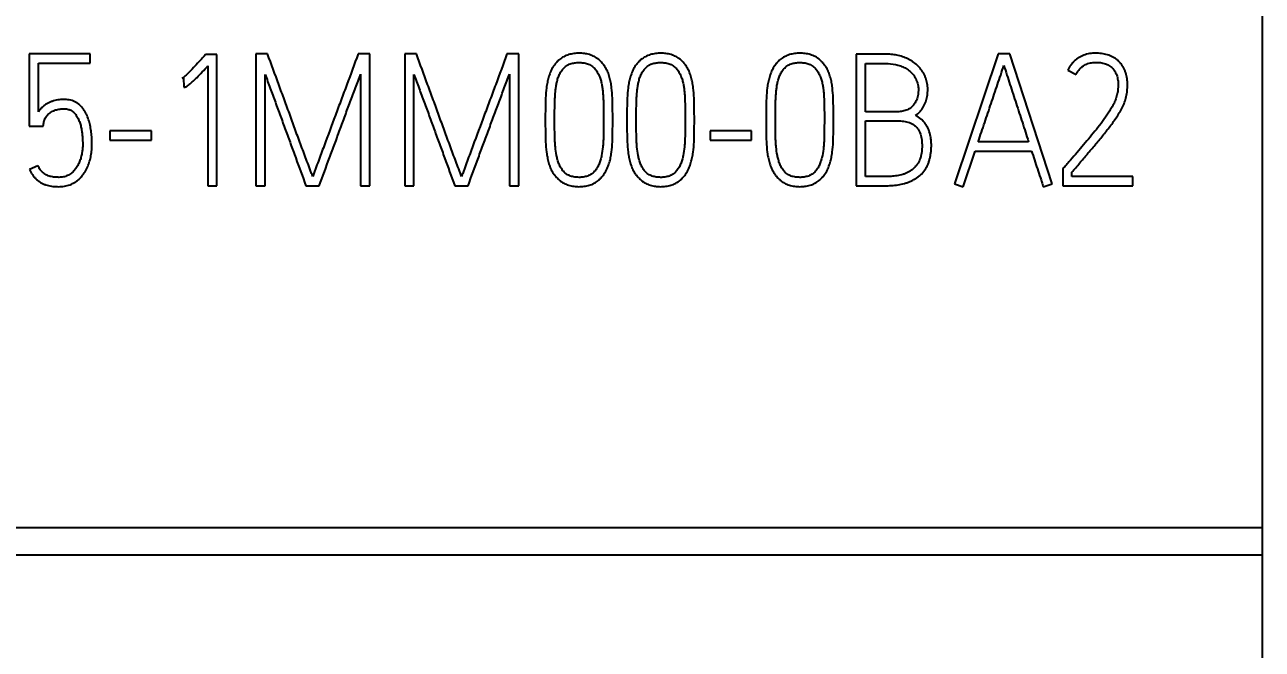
# Model space of a CAD drawing. Extents: x 0 to 420, y 0 to 297.
# Drawn here: x 131.27 to 146.31, y 167.11 to 174.69 of the extents above; entities that cross this region are included whole.
import ezdxf

# ---------------------------------------------------------------- set-up
doc = ezdxf.new("R2010")
doc.units = 0
doc.header["$LTSCALE"] = 23.1
for name, color, linetype in [('10000_FRONT', 7, 'CONTINUOUS'), ('10100_DIM_FRONT', 7, 'CONTINUOUS'), ('10500_FRONT_LABELING', 7, 'CONTINUOUS')]:
    doc.layers.add(name, color=color, linetype=linetype)
doc.styles.get("Standard").update_dxf_attribs({"font": 'txt', "width": 0.8})
doc.dimstyles.new('DIMSTYLE_1', dxfattribs={"dimtxt": 3.5, "dimasz": 3.5, "dimexe": 0.18, "dimexo": 0.0625, "dimgap": 0.09, "dimtad": 1, "dimtxsty": 'STANDARD', "dimcen": 0.09, "dimazin": 3, "dimtp": 0.05, "dimtm": 0.05, "dimtfac": 1, "dimtofl": 0, "dimtmove": 0, "dimatfit": 3, "dimtolj": 1})

# ---------------------------------------------------------------- blocks, each defined once
blk = doc.blocks.new('*D1')
at = {"layer": '10100_DIM_FRONT', "linetype": 'CONTINUOUS'}
for p, q in [((110.808052, 190.739389), (110.808052, 134.086548)), ((146.308052, 190.739389), (146.308052, 134.086548)), ((110.808052, 136.086548), (128.558052, 136.086548)), ((146.308052, 136.086548), (128.558052, 136.086548))]:
    blk.add_line(p, q, dxfattribs=at)
for points in [[(114.308052, 136.586548), (110.808052, 136.086548), (114.308052, 135.586548)], [(142.808052, 135.586548), (146.308052, 136.086548), (142.808052, 136.586548)]]:
    blk.add_solid(points, dxfattribs=at)
at = {"layer": '10100_DIM_FRONT', "linetype": 'CONTINUOUS', "width": 0.678571}
blk.add_text('35,5', height=3.5, dxfattribs=at).set_placement((124.727394, 136.961548))

msp = doc.modelspace()

# ---------------------------------------------------------------- linework, layer by layer
at = {"layer": '10000_FRONT', "color": 7, "linetype": 'CONTINUOUS'}
for p, q in [((146.308, 235.74), (146.308, 145.74)), ((110.808, 168.593), (146.308, 168.593)), ((110.808, 168.26), (146.308, 168.26))]:
    msp.add_line(p, q, dxfattribs=at)
at = {"layer": '10500_FRONT_LABELING', "color": 7, "linetype": 'CONTINUOUS'}
for p, q in [((131.325, 174.34), (131.325, 173.462)), ((132.064, 174.34), (131.325, 174.34)), ((132.064, 174.229), (132.064, 174.34)), ((133.466, 174.332), (133.451, 174.314)), ((133.606, 174.332), (133.466, 174.332)), ((133.606, 172.738), (133.606, 174.332)), ((134.079, 174.34), (134.079, 172.74)), ((134.221, 174.34), (134.079, 174.34)), ((135.465, 174.34), (135.321, 174.34)), ((135.465, 172.74), (135.465, 174.34)), ((135.887, 174.34), (135.887, 172.74)), ((136.029, 174.34), (135.887, 174.34)), ((137.274, 174.34), (137.13, 174.34)), ((137.274, 172.74), (137.274, 174.34)), ((141.375, 174.338), (141.375, 172.74)), ((141.73, 174.338), (141.375, 174.338)), ((143.097, 174.343), (142.567, 172.765)), ((143.239, 174.343), (143.097, 174.343)), ((143.756, 172.765), (143.239, 174.343)), ((131.436, 173.639), (131.436, 174.229)), ((131.436, 174.229), (132.064, 174.229)), ((133.495, 174.194), (133.495, 172.738)), ((141.488, 173.639), (141.488, 174.225)), ((141.488, 174.225), (141.73, 174.225)), ((143.945, 174.143), (144.045, 174.092)), ((133.184, 174.045), (133.198, 174.05)), ((133.198, 174.05), (133.204, 173.937)), ((134.192, 172.74), (134.192, 174.092)), ((135.352, 174.096), (135.352, 172.74)), ((136, 172.74), (136, 174.092)), ((137.161, 174.096), (137.161, 172.74)), ((137.596, 173.55), (137.596, 173.526)), ((137.709, 173.526), (137.709, 173.55)), ((138.304, 173.55), (138.304, 173.526)), ((138.415, 173.526), (138.415, 173.55)), ((138.588, 173.55), (138.588, 173.526)), ((138.701, 173.526), (138.701, 173.55)), ((139.296, 173.55), (139.296, 173.526)), ((139.407, 173.526), (139.407, 173.55)), ((140.279, 173.55), (140.279, 173.526)), ((140.392, 173.526), (140.392, 173.55)), ((140.987, 173.55), (140.987, 173.526)), ((141.098, 173.526), (141.098, 173.55)), ((141.877, 173.639), (141.488, 173.639)), ((131.325, 173.462), (131.493, 173.462)), ((131.493, 173.462), (131.502, 173.51)), ((132.305, 173.408), (132.305, 173.295)), ((132.811, 173.408), (132.305, 173.408)), ((132.811, 173.295), (132.811, 173.408)), ((139.598, 173.408), (139.598, 173.295)), ((140.103, 173.408), (139.598, 173.408)), ((140.103, 173.295), (140.103, 173.408)), ((141.488, 172.851), (141.488, 173.528)), ((141.488, 173.528), (141.877, 173.528)), ((132.305, 173.295), (132.811, 173.295)), ((139.598, 173.295), (140.103, 173.295)), ((143.468, 173.275), (142.857, 173.275)), ((142.673, 172.729), (142.82, 173.162)), ((142.82, 173.162), (143.505, 173.162)), ((131.431, 172.982), (131.329, 172.936)), ((143.898, 172.96), (143.885, 172.945)), ((143.885, 172.945), (143.885, 172.74)), ((141.723, 172.851), (141.488, 172.851)), ((143.996, 172.851), (143.996, 172.905)), ((144.737, 172.851), (143.996, 172.851)), ((144.737, 172.74), (144.737, 172.851)), ((133.495, 172.738), (133.606, 172.738)), ((134.079, 172.74), (134.192, 172.74)), ((134.687, 172.74), (134.849, 172.74)), ((135.352, 172.74), (135.465, 172.74)), ((135.887, 172.74), (136, 172.74)), ((136.495, 172.74), (136.657, 172.74)), ((137.161, 172.74), (137.274, 172.74)), ((141.375, 172.74), (141.723, 172.74)), ((142.567, 172.765), (142.673, 172.729)), ((143.647, 172.729), (143.756, 172.765)), ((143.885, 172.74), (144.737, 172.74))]:
    msp.add_line(p, q, dxfattribs=at)
for points, knots in [([(133.451, 174.314), (133.44, 174.302), (133.429, 174.29), (133.408, 174.267), (133.397, 174.255), (133.365, 174.221), (133.344, 174.197), (133.3, 174.152), (133.279, 174.129), (133.245, 174.096), (133.233, 174.085), (133.215, 174.07), (133.209, 174.065), (133.197, 174.054), (133.191, 174.05), (133.184, 174.045)], [0, 0, 0, 0, 0.125, 0.125, 0.25, 0.25, 0.5, 0.5, 0.75, 0.75, 0.875, 0.875, 0.9375, 0.9375, 1, 1, 1, 1]), ([(134.771, 172.854), (134.764, 172.869), (134.758, 172.884), (134.746, 172.915), (134.74, 172.93), (134.723, 172.977), (134.711, 173.008), (134.677, 173.1), (134.653, 173.162), (134.607, 173.286), (134.584, 173.348), (134.55, 173.441), (134.539, 173.472), (134.517, 173.534), (134.505, 173.565), (134.483, 173.628), (134.472, 173.659), (134.449, 173.721), (134.438, 173.752), (134.403, 173.844), (134.38, 173.906), (134.312, 174.092), (134.266, 174.216), (134.221, 174.34)], [0, 0, 0, 0, 0.03125, 0.03125, 0.0625, 0.0625, 0.125, 0.125, 0.25, 0.25, 0.375, 0.375, 0.4375, 0.4375, 0.5, 0.5, 0.5625, 0.5625, 0.625, 0.625, 0.75, 0.75, 1, 1, 1, 1]), ([(135.321, 174.34), (135.276, 174.216), (135.23, 174.092), (135.161, 173.907), (135.138, 173.845), (135.091, 173.721), (135.068, 173.659), (134.999, 173.473), (134.954, 173.349), (134.884, 173.164), (134.861, 173.102), (134.827, 173.009), (134.815, 172.978), (134.798, 172.931), (134.793, 172.916), (134.782, 172.885), (134.776, 172.869), (134.771, 172.854)], [0, 0, 0, 0, 0.25, 0.25, 0.375, 0.375, 0.5, 0.5, 0.75, 0.75, 0.875, 0.875, 0.9375, 0.9375, 0.96875, 0.96875, 1, 1, 1, 1]), ([(136.579, 172.854), (136.573, 172.869), (136.567, 172.884), (136.555, 172.915), (136.549, 172.93), (136.532, 172.977), (136.52, 173.008), (136.485, 173.1), (136.462, 173.162), (136.416, 173.286), (136.393, 173.348), (136.359, 173.441), (136.348, 173.472), (136.325, 173.534), (136.314, 173.565), (136.292, 173.628), (136.281, 173.659), (136.258, 173.721), (136.246, 173.752), (136.212, 173.844), (136.189, 173.906), (136.12, 174.092), (136.075, 174.216), (136.029, 174.34)], [0, 0, 0, 0, 0.03125, 0.03125, 0.0625, 0.0625, 0.125, 0.125, 0.25, 0.25, 0.375, 0.375, 0.4375, 0.4375, 0.5, 0.5, 0.5625, 0.5625, 0.625, 0.625, 0.75, 0.75, 1, 1, 1, 1]), ([(137.13, 174.34), (137.084, 174.216), (137.039, 174.092), (136.97, 173.907), (136.947, 173.845), (136.9, 173.721), (136.877, 173.659), (136.808, 173.473), (136.762, 173.349), (136.693, 173.164), (136.67, 173.102), (136.635, 173.009), (136.624, 172.978), (136.607, 172.931), (136.602, 172.916), (136.59, 172.885), (136.585, 172.869), (136.579, 172.854)], [0, 0, 0, 0, 0.25, 0.25, 0.375, 0.375, 0.5, 0.5, 0.75, 0.75, 0.875, 0.875, 0.9375, 0.9375, 0.96875, 0.96875, 1, 1, 1, 1]), ([(138.415, 173.55), (138.415, 173.593), (138.414, 173.635), (138.414, 173.719), (138.413, 173.762), (138.41, 173.846), (138.406, 173.888), (138.399, 173.951), (138.395, 173.972), (138.388, 174.014), (138.383, 174.034), (138.371, 174.076), (138.364, 174.096), (138.349, 174.136), (138.339, 174.155), (138.323, 174.183), (138.317, 174.192), (138.305, 174.21), (138.298, 174.218), (138.278, 174.243), (138.263, 174.258), (138.238, 174.279), (138.229, 174.285), (138.211, 174.297), (138.202, 174.303), (138.174, 174.318), (138.154, 174.326), (138.123, 174.335), (138.112, 174.338), (138.091, 174.342), (138.081, 174.344), (138.049, 174.348), (138.028, 174.349), (137.985, 174.349), (137.963, 174.348), (137.921, 174.342), (137.9, 174.338), (137.869, 174.329), (137.859, 174.325), (137.839, 174.317), (137.81, 174.303), (137.783, 174.285), (137.758, 174.265), (137.75, 174.257), (137.735, 174.242), (137.728, 174.234), (137.714, 174.218), (137.708, 174.209), (137.695, 174.192), (137.689, 174.183), (137.673, 174.155), (137.664, 174.135), (137.648, 174.096), (137.642, 174.076), (137.633, 174.045), (137.63, 174.034), (137.625, 174.014), (137.623, 174.003), (137.616, 173.972), (137.613, 173.951), (137.604, 173.888), (137.601, 173.846), (137.597, 173.762), (137.597, 173.719), (137.596, 173.635), (137.596, 173.593), (137.596, 173.55)], [0, 0, 0, 0, 0.0625, 0.0625, 0.125, 0.125, 0.1875, 0.1875, 0.21875, 0.21875, 0.25, 0.25, 0.28125, 0.28125, 0.3125, 0.3125, 0.328125, 0.328125, 0.34375, 0.34375, 0.375, 0.375, 0.390625, 0.390625, 0.40625, 0.40625, 0.4375, 0.4375, 0.453125, 0.453125, 0.46875, 0.46875, 0.5, 0.5, 0.53125, 0.53125, 0.5625, 0.5625, 0.578125, 0.578125, 0.59375, 0.625, 0.625, 0.640625, 0.640625, 0.65625, 0.65625, 0.671875, 0.671875, 0.6875, 0.6875, 0.71875, 0.71875, 0.75, 0.75, 0.765625, 0.765625, 0.78125, 0.78125, 0.8125, 0.8125, 0.875, 0.875, 0.9375, 0.9375, 1, 1, 1, 1]), ([(139.407, 173.55), (139.407, 173.593), (139.406, 173.635), (139.405, 173.719), (139.405, 173.762), (139.402, 173.846), (139.398, 173.888), (139.391, 173.951), (139.387, 173.972), (139.38, 174.014), (139.375, 174.034), (139.363, 174.076), (139.356, 174.096), (139.341, 174.136), (139.331, 174.155), (139.315, 174.183), (139.309, 174.192), (139.297, 174.21), (139.29, 174.218), (139.27, 174.243), (139.255, 174.258), (139.23, 174.279), (139.221, 174.285), (139.203, 174.297), (139.194, 174.303), (139.166, 174.318), (139.146, 174.326), (139.115, 174.335), (139.104, 174.338), (139.083, 174.342), (139.073, 174.344), (139.041, 174.348), (139.02, 174.349), (138.977, 174.349), (138.955, 174.348), (138.913, 174.342), (138.892, 174.338), (138.861, 174.329), (138.851, 174.325), (138.831, 174.317), (138.802, 174.303), (138.775, 174.285), (138.75, 174.265), (138.742, 174.257), (138.727, 174.242), (138.72, 174.234), (138.706, 174.218), (138.7, 174.209), (138.687, 174.192), (138.681, 174.183), (138.665, 174.155), (138.656, 174.135), (138.64, 174.096), (138.634, 174.076), (138.625, 174.045), (138.622, 174.034), (138.617, 174.014), (138.615, 174.003), (138.608, 173.972), (138.605, 173.951), (138.596, 173.888), (138.593, 173.846), (138.589, 173.762), (138.589, 173.719), (138.588, 173.635), (138.588, 173.593), (138.588, 173.55)], [0, 0, 0, 0, 0.0625, 0.0625, 0.125, 0.125, 0.1875, 0.1875, 0.21875, 0.21875, 0.25, 0.25, 0.28125, 0.28125, 0.3125, 0.3125, 0.328125, 0.328125, 0.34375, 0.34375, 0.375, 0.375, 0.390625, 0.390625, 0.40625, 0.40625, 0.4375, 0.4375, 0.453125, 0.453125, 0.46875, 0.46875, 0.5, 0.5, 0.53125, 0.53125, 0.5625, 0.5625, 0.578125, 0.578125, 0.59375, 0.625, 0.625, 0.640625, 0.640625, 0.65625, 0.65625, 0.671875, 0.671875, 0.6875, 0.6875, 0.71875, 0.71875, 0.75, 0.75, 0.765625, 0.765625, 0.78125, 0.78125, 0.8125, 0.8125, 0.875, 0.875, 0.9375, 0.9375, 1, 1, 1, 1]), ([(141.098, 173.55), (141.098, 173.593), (141.097, 173.635), (141.096, 173.719), (141.096, 173.762), (141.093, 173.846), (141.089, 173.888), (141.082, 173.951), (141.078, 173.972), (141.071, 174.014), (141.066, 174.034), (141.054, 174.076), (141.047, 174.096), (141.031, 174.136), (141.022, 174.155), (141.006, 174.183), (141, 174.192), (140.988, 174.21), (140.981, 174.218), (140.961, 174.243), (140.946, 174.258), (140.921, 174.279), (140.912, 174.285), (140.894, 174.297), (140.885, 174.303), (140.857, 174.318), (140.837, 174.326), (140.806, 174.335), (140.795, 174.338), (140.774, 174.342), (140.764, 174.344), (140.732, 174.348), (140.711, 174.349), (140.668, 174.349), (140.646, 174.348), (140.604, 174.342), (140.583, 174.338), (140.552, 174.329), (140.542, 174.325), (140.522, 174.317), (140.493, 174.303), (140.466, 174.285), (140.441, 174.265), (140.433, 174.257), (140.418, 174.242), (140.411, 174.234), (140.397, 174.218), (140.391, 174.209), (140.378, 174.192), (140.372, 174.183), (140.356, 174.155), (140.347, 174.135), (140.331, 174.096), (140.325, 174.076), (140.316, 174.045), (140.313, 174.034), (140.308, 174.014), (140.306, 174.003), (140.299, 173.972), (140.296, 173.951), (140.287, 173.888), (140.284, 173.846), (140.28, 173.762), (140.28, 173.719), (140.279, 173.635), (140.279, 173.593), (140.279, 173.55)], [0, 0, 0, 0, 0.0625, 0.0625, 0.125, 0.125, 0.1875, 0.1875, 0.21875, 0.21875, 0.25, 0.25, 0.28125, 0.28125, 0.3125, 0.3125, 0.328125, 0.328125, 0.34375, 0.34375, 0.375, 0.375, 0.390625, 0.390625, 0.40625, 0.40625, 0.4375, 0.4375, 0.453125, 0.453125, 0.46875, 0.46875, 0.5, 0.5, 0.53125, 0.53125, 0.5625, 0.5625, 0.578125, 0.578125, 0.59375, 0.625, 0.625, 0.640625, 0.640625, 0.65625, 0.65625, 0.671875, 0.671875, 0.6875, 0.6875, 0.71875, 0.71875, 0.75, 0.75, 0.765625, 0.765625, 0.78125, 0.78125, 0.8125, 0.8125, 0.875, 0.875, 0.9375, 0.9375, 1, 1, 1, 1]), ([(142.096, 173.593), (142.115, 173.606), (142.132, 173.622), (142.155, 173.648), (142.163, 173.657), (142.177, 173.675), (142.183, 173.685), (142.201, 173.715), (142.211, 173.736), (142.223, 173.768), (142.226, 173.779), (142.232, 173.802), (142.234, 173.813), (142.24, 173.848), (142.242, 173.87), (142.243, 173.905), (142.243, 173.917), (142.242, 173.94), (142.241, 173.951), (142.236, 173.986), (142.231, 174.008), (142.221, 174.041), (142.217, 174.052), (142.209, 174.073), (142.204, 174.084), (142.188, 174.115), (142.175, 174.134), (142.154, 174.162), (142.147, 174.171), (142.132, 174.188), (142.123, 174.196), (142.098, 174.22), (142.079, 174.234), (142.05, 174.253), (142.041, 174.259), (142.02, 174.271), (142.01, 174.276), (141.979, 174.291), (141.957, 174.299), (141.914, 174.314), (141.891, 174.32), (141.846, 174.329), (141.823, 174.333), (141.777, 174.337), (141.753, 174.338), (141.73, 174.338)], [0, 0, 0, 0, 0.0625, 0.0625, 0.09375, 0.09375, 0.125, 0.125, 0.1875, 0.1875, 0.21875, 0.21875, 0.25, 0.25, 0.3125, 0.3125, 0.34375, 0.34375, 0.375, 0.375, 0.4375, 0.4375, 0.46875, 0.46875, 0.5, 0.5, 0.5625, 0.5625, 0.59375, 0.59375, 0.625, 0.625, 0.6875, 0.6875, 0.71875, 0.71875, 0.75, 0.75, 0.8125, 0.8125, 0.875, 0.875, 0.9375, 0.9375, 1, 1, 1, 1]), ([(143.996, 172.905), (144.027, 172.941), (144.058, 172.978), (144.12, 173.052), (144.152, 173.088), (144.214, 173.162), (144.245, 173.198), (144.307, 173.272), (144.338, 173.309), (144.399, 173.384), (144.429, 173.422), (144.472, 173.479), (144.487, 173.499), (144.515, 173.538), (144.528, 173.558), (144.555, 173.598), (144.568, 173.618), (144.593, 173.66), (144.604, 173.681), (144.624, 173.725), (144.633, 173.747), (144.648, 173.793), (144.654, 173.817), (144.663, 173.864), (144.667, 173.888), (144.67, 173.936), (144.671, 173.96), (144.67, 173.996), (144.669, 174.009), (144.666, 174.033), (144.664, 174.045), (144.658, 174.081), (144.652, 174.104), (144.64, 174.139), (144.635, 174.15), (144.624, 174.172), (144.618, 174.182), (144.605, 174.203), (144.598, 174.212), (144.583, 174.231), (144.575, 174.24), (144.557, 174.257), (144.548, 174.266), (144.529, 174.281), (144.519, 174.287), (144.499, 174.299), (144.488, 174.305), (144.466, 174.315), (144.454, 174.32), (144.42, 174.332), (144.397, 174.338), (144.361, 174.344), (144.349, 174.346), (144.325, 174.348), (144.313, 174.349), (144.276, 174.35), (144.252, 174.349), (144.216, 174.345), (144.204, 174.343), (144.18, 174.338), (144.168, 174.335), (144.133, 174.324), (144.111, 174.314), (144.08, 174.296), (144.069, 174.289), (144.05, 174.275), (144.031, 174.26), (144.013, 174.243), (143.997, 174.225), (143.989, 174.216), (143.967, 174.186), (143.955, 174.165), (143.945, 174.143)], [0, 0, 0, 0, 0.0625, 0.0625, 0.125, 0.125, 0.1875, 0.1875, 0.25, 0.25, 0.3125, 0.3125, 0.34375, 0.34375, 0.375, 0.375, 0.40625, 0.40625, 0.4375, 0.4375, 0.46875, 0.46875, 0.5, 0.5, 0.53125, 0.53125, 0.5625, 0.5625, 0.578125, 0.578125, 0.59375, 0.59375, 0.625, 0.625, 0.640625, 0.640625, 0.65625, 0.65625, 0.671875, 0.671875, 0.6875, 0.6875, 0.703125, 0.703125, 0.71875, 0.71875, 0.734375, 0.734375, 0.75, 0.75, 0.78125, 0.78125, 0.796875, 0.796875, 0.8125, 0.8125, 0.84375, 0.84375, 0.859375, 0.859375, 0.875, 0.875, 0.90625, 0.90625, 0.921875, 0.921875, 0.9375, 0.953125, 0.953125, 0.96875, 0.96875, 1, 1, 1, 1]), ([(133.204, 173.937), (133.208, 173.937), (133.212, 173.937), (133.22, 173.939), (133.224, 173.94), (133.232, 173.943), (133.236, 173.945), (133.243, 173.949), (133.246, 173.951), (133.257, 173.958), (133.263, 173.963), (133.276, 173.973), (133.282, 173.979), (133.301, 173.995), (133.312, 174.006), (133.336, 174.029), (133.348, 174.04), (133.382, 174.075), (133.405, 174.099), (133.45, 174.146), (133.473, 174.17), (133.495, 174.194)], [0, 0, 0, 0, 0.03125, 0.03125, 0.0625, 0.0625, 0.09375, 0.09375, 0.125, 0.125, 0.1875, 0.1875, 0.25, 0.25, 0.375, 0.375, 0.5, 0.5, 0.75, 0.75, 1, 1, 1, 1]), ([(137.709, 173.55), (137.709, 173.585), (137.709, 173.62), (137.71, 173.69), (137.71, 173.725), (137.712, 173.778), (137.713, 173.795), (137.715, 173.83), (137.716, 173.848), (137.719, 173.883), (137.721, 173.9), (137.725, 173.935), (137.727, 173.952), (137.734, 173.987), (137.738, 174.003), (137.747, 174.037), (137.752, 174.054), (137.762, 174.078), (137.765, 174.086), (137.773, 174.102), (137.777, 174.11), (137.791, 174.132), (137.801, 174.147), (137.819, 174.166), (137.825, 174.173), (137.838, 174.185), (137.845, 174.19), (137.86, 174.2), (137.867, 174.205), (137.883, 174.213), (137.891, 174.217), (137.916, 174.226), (137.933, 174.23), (137.968, 174.235), (137.986, 174.236), (138.022, 174.236), (138.039, 174.235), (138.065, 174.232), (138.074, 174.23), (138.091, 174.226), (138.1, 174.224), (138.125, 174.215), (138.141, 174.207), (138.164, 174.193), (138.171, 174.187), (138.184, 174.176), (138.191, 174.17), (138.202, 174.156), (138.208, 174.149), (138.218, 174.135), (138.223, 174.127), (138.237, 174.105), (138.245, 174.089), (138.255, 174.065), (138.258, 174.056), (138.264, 174.039), (138.267, 174.031), (138.274, 174.005), (138.278, 173.988), (138.285, 173.954), (138.288, 173.936), (138.292, 173.902), (138.294, 173.884), (138.297, 173.849), (138.298, 173.832), (138.3, 173.797), (138.301, 173.779), (138.302, 173.726), (138.303, 173.691), (138.304, 173.621), (138.304, 173.586), (138.304, 173.55)], [0, 0, 0, 0, 0.0625, 0.0625, 0.125, 0.125, 0.15625, 0.15625, 0.1875, 0.1875, 0.21875, 0.21875, 0.25, 0.25, 0.28125, 0.28125, 0.3125, 0.3125, 0.328125, 0.328125, 0.34375, 0.34375, 0.375, 0.375, 0.390625, 0.390625, 0.40625, 0.40625, 0.421875, 0.421875, 0.4375, 0.4375, 0.46875, 0.46875, 0.5, 0.5, 0.53125, 0.53125, 0.546875, 0.546875, 0.5625, 0.5625, 0.59375, 0.59375, 0.609375, 0.609375, 0.625, 0.625, 0.640625, 0.640625, 0.65625, 0.65625, 0.6875, 0.6875, 0.703125, 0.703125, 0.71875, 0.71875, 0.75, 0.75, 0.78125, 0.78125, 0.8125, 0.8125, 0.84375, 0.84375, 0.875, 0.875, 0.9375, 0.9375, 1, 1, 1, 1]), ([(138.701, 173.55), (138.701, 173.585), (138.701, 173.62), (138.702, 173.69), (138.702, 173.725), (138.704, 173.778), (138.705, 173.795), (138.707, 173.83), (138.708, 173.848), (138.711, 173.883), (138.713, 173.9), (138.717, 173.935), (138.719, 173.952), (138.726, 173.987), (138.73, 174.003), (138.739, 174.037), (138.744, 174.054), (138.754, 174.078), (138.757, 174.086), (138.765, 174.102), (138.769, 174.11), (138.783, 174.132), (138.793, 174.147), (138.811, 174.166), (138.817, 174.173), (138.83, 174.185), (138.837, 174.19), (138.852, 174.2), (138.859, 174.205), (138.875, 174.213), (138.883, 174.217), (138.908, 174.226), (138.925, 174.23), (138.96, 174.235), (138.978, 174.236), (139.014, 174.236), (139.031, 174.235), (139.057, 174.232), (139.066, 174.23), (139.083, 174.226), (139.092, 174.224), (139.117, 174.215), (139.133, 174.207), (139.156, 174.193), (139.163, 174.187), (139.176, 174.176), (139.183, 174.17), (139.194, 174.156), (139.2, 174.149), (139.21, 174.135), (139.215, 174.127), (139.229, 174.105), (139.237, 174.089), (139.247, 174.065), (139.25, 174.056), (139.256, 174.039), (139.259, 174.031), (139.266, 174.005), (139.27, 173.988), (139.277, 173.954), (139.28, 173.936), (139.284, 173.902), (139.286, 173.884), (139.289, 173.849), (139.29, 173.832), (139.292, 173.797), (139.293, 173.779), (139.294, 173.726), (139.295, 173.691), (139.296, 173.621), (139.296, 173.586), (139.296, 173.55)], [0, 0, 0, 0, 0.0625, 0.0625, 0.125, 0.125, 0.15625, 0.15625, 0.1875, 0.1875, 0.21875, 0.21875, 0.25, 0.25, 0.28125, 0.28125, 0.3125, 0.3125, 0.328125, 0.328125, 0.34375, 0.34375, 0.375, 0.375, 0.390625, 0.390625, 0.40625, 0.40625, 0.421875, 0.421875, 0.4375, 0.4375, 0.46875, 0.46875, 0.5, 0.5, 0.53125, 0.53125, 0.546875, 0.546875, 0.5625, 0.5625, 0.59375, 0.59375, 0.609375, 0.609375, 0.625, 0.625, 0.640625, 0.640625, 0.65625, 0.65625, 0.6875, 0.6875, 0.703125, 0.703125, 0.71875, 0.71875, 0.75, 0.75, 0.78125, 0.78125, 0.8125, 0.8125, 0.84375, 0.84375, 0.875, 0.875, 0.9375, 0.9375, 1, 1, 1, 1]), ([(140.392, 173.55), (140.392, 173.585), (140.392, 173.62), (140.393, 173.69), (140.393, 173.725), (140.395, 173.778), (140.396, 173.795), (140.398, 173.83), (140.399, 173.848), (140.402, 173.883), (140.404, 173.9), (140.408, 173.935), (140.41, 173.952), (140.417, 173.987), (140.421, 174.003), (140.43, 174.037), (140.435, 174.054), (140.445, 174.078), (140.448, 174.086), (140.456, 174.102), (140.46, 174.11), (140.474, 174.132), (140.484, 174.147), (140.502, 174.166), (140.508, 174.173), (140.521, 174.185), (140.528, 174.19), (140.543, 174.2), (140.55, 174.205), (140.566, 174.213), (140.574, 174.217), (140.599, 174.226), (140.616, 174.23), (140.651, 174.235), (140.669, 174.236), (140.705, 174.236), (140.722, 174.235), (140.748, 174.232), (140.757, 174.23), (140.774, 174.226), (140.783, 174.224), (140.808, 174.215), (140.824, 174.207), (140.847, 174.193), (140.854, 174.187), (140.867, 174.176), (140.874, 174.17), (140.885, 174.156), (140.891, 174.149), (140.901, 174.135), (140.906, 174.127), (140.92, 174.105), (140.928, 174.089), (140.938, 174.065), (140.941, 174.056), (140.947, 174.039), (140.95, 174.031), (140.957, 174.005), (140.961, 173.988), (140.968, 173.954), (140.971, 173.936), (140.975, 173.902), (140.977, 173.884), (140.98, 173.849), (140.981, 173.832), (140.983, 173.797), (140.984, 173.779), (140.985, 173.726), (140.986, 173.691), (140.987, 173.621), (140.987, 173.586), (140.987, 173.55)], [0, 0, 0, 0, 0.0625, 0.0625, 0.125, 0.125, 0.15625, 0.15625, 0.1875, 0.1875, 0.21875, 0.21875, 0.25, 0.25, 0.28125, 0.28125, 0.3125, 0.3125, 0.328125, 0.328125, 0.34375, 0.34375, 0.375, 0.375, 0.390625, 0.390625, 0.40625, 0.40625, 0.421875, 0.421875, 0.4375, 0.4375, 0.46875, 0.46875, 0.5, 0.5, 0.53125, 0.53125, 0.546875, 0.546875, 0.5625, 0.5625, 0.59375, 0.59375, 0.609375, 0.609375, 0.625, 0.625, 0.640625, 0.640625, 0.65625, 0.65625, 0.6875, 0.6875, 0.703125, 0.703125, 0.71875, 0.71875, 0.75, 0.75, 0.78125, 0.78125, 0.8125, 0.8125, 0.84375, 0.84375, 0.875, 0.875, 0.9375, 0.9375, 1, 1, 1, 1]), ([(141.73, 174.225), (141.771, 174.225), (141.812, 174.221), (141.872, 174.208), (141.891, 174.202), (141.921, 174.192), (141.93, 174.188), (141.949, 174.179), (141.958, 174.175), (141.985, 174.16), (142.003, 174.149), (142.027, 174.13), (142.035, 174.123), (142.05, 174.108), (142.057, 174.101), (142.07, 174.085), (142.076, 174.077), (142.087, 174.06), (142.093, 174.051), (142.107, 174.023), (142.114, 174.004), (142.122, 173.974), (142.124, 173.964), (142.128, 173.944), (142.129, 173.933), (142.13, 173.913), (142.13, 173.903), (142.129, 173.882), (142.128, 173.872), (142.126, 173.851), (142.125, 173.841), (142.12, 173.821), (142.115, 173.801), (142.108, 173.782), (142.099, 173.763), (142.094, 173.754), (142.083, 173.736), (142.077, 173.728), (142.064, 173.712), (142.057, 173.705), (142.034, 173.684), (142.016, 173.673), (141.988, 173.659), (141.978, 173.655), (141.959, 173.649), (141.949, 173.647), (141.928, 173.643), (141.918, 173.641), (141.897, 173.64), (141.887, 173.639), (141.877, 173.639)], [0, 0, 0, 0, 0.125, 0.125, 0.1875, 0.1875, 0.21875, 0.21875, 0.25, 0.25, 0.3125, 0.3125, 0.34375, 0.34375, 0.375, 0.375, 0.40625, 0.40625, 0.4375, 0.4375, 0.5, 0.5, 0.53125, 0.53125, 0.5625, 0.5625, 0.59375, 0.59375, 0.625, 0.625, 0.65625, 0.65625, 0.6875, 0.71875, 0.71875, 0.75, 0.75, 0.78125, 0.78125, 0.8125, 0.8125, 0.875, 0.875, 0.90625, 0.90625, 0.9375, 0.9375, 0.96875, 0.96875, 1, 1, 1, 1]), ([(142.857, 173.275), (142.883, 173.352), (142.909, 173.43), (142.961, 173.584), (142.987, 173.661), (143.039, 173.815), (143.065, 173.892), (143.104, 174.008), (143.117, 174.046), (143.143, 174.123), (143.155, 174.162), (143.168, 174.201)], [0, 0, 0, 0, 0.25, 0.25, 0.5, 0.5, 0.75, 0.75, 0.875, 0.875, 1, 1, 1, 1]), ([(143.168, 174.201), (143.181, 174.162), (143.193, 174.123), (143.218, 174.046), (143.23, 174.008), (143.267, 173.892), (143.292, 173.815), (143.343, 173.661), (143.368, 173.584), (143.418, 173.43), (143.443, 173.352), (143.468, 173.275)], [0, 0, 0, 0, 0.125, 0.125, 0.25, 0.25, 0.5, 0.5, 0.75, 0.75, 1, 1, 1, 1]), ([(144.045, 174.092), (144.053, 174.111), (144.064, 174.128), (144.084, 174.152), (144.091, 174.16), (144.106, 174.174), (144.121, 174.188), (144.138, 174.199), (144.156, 174.209), (144.165, 174.214), (144.194, 174.226), (144.214, 174.231), (144.244, 174.236), (144.255, 174.237), (144.275, 174.238), (144.285, 174.238), (144.316, 174.238), (144.336, 174.236), (144.367, 174.231), (144.377, 174.228), (144.397, 174.223), (144.407, 174.219), (144.426, 174.211), (144.435, 174.207), (144.453, 174.196), (144.461, 174.19), (144.477, 174.178), (144.485, 174.171), (144.495, 174.159), (144.499, 174.156), (144.505, 174.147), (144.508, 174.143), (144.517, 174.13), (144.522, 174.122), (144.531, 174.103), (144.536, 174.094), (144.546, 174.064), (144.55, 174.044), (144.555, 174.014), (144.556, 174.004), (144.557, 173.983), (144.557, 173.973), (144.557, 173.942), (144.556, 173.921), (144.551, 173.881), (144.547, 173.861), (144.54, 173.831), (144.537, 173.821), (144.532, 173.801), (144.528, 173.791), (144.518, 173.762), (144.509, 173.744), (144.491, 173.708), (144.481, 173.69), (144.459, 173.656), (144.448, 173.639), (144.415, 173.588), (144.391, 173.554), (144.343, 173.489), (144.318, 173.457), (144.267, 173.393), (144.241, 173.362), (144.189, 173.299), (144.163, 173.268), (144.111, 173.206), (144.084, 173.175), (144.031, 173.114), (144.005, 173.083), (143.965, 173.037), (143.951, 173.022), (143.925, 172.991), (143.911, 172.976), (143.898, 172.96)], [0, 0, 0, 0, 0.03125, 0.03125, 0.046875, 0.046875, 0.0625, 0.078125, 0.078125, 0.09375, 0.09375, 0.125, 0.125, 0.140625, 0.140625, 0.15625, 0.15625, 0.1875, 0.1875, 0.203125, 0.203125, 0.21875, 0.21875, 0.234375, 0.234375, 0.25, 0.25, 0.265625, 0.265625, 0.273438, 0.273438, 0.28125, 0.28125, 0.296875, 0.296875, 0.3125, 0.3125, 0.34375, 0.34375, 0.359375, 0.359375, 0.375, 0.375, 0.40625, 0.40625, 0.4375, 0.4375, 0.453125, 0.453125, 0.46875, 0.46875, 0.5, 0.5, 0.53125, 0.53125, 0.5625, 0.5625, 0.625, 0.625, 0.6875, 0.6875, 0.75, 0.75, 0.8125, 0.8125, 0.875, 0.875, 0.9375, 0.9375, 0.96875, 0.96875, 1, 1, 1, 1]), ([(134.192, 174.092), (134.211, 174.035), (134.232, 173.979), (134.274, 173.866), (134.295, 173.81), (134.336, 173.698), (134.357, 173.642), (134.398, 173.529), (134.418, 173.472), (134.45, 173.388), (134.46, 173.36), (134.481, 173.304), (134.491, 173.276), (134.522, 173.191), (134.542, 173.135), (134.604, 172.966), (134.645, 172.853), (134.687, 172.74)], [0, 0, 0, 0, 0.125, 0.125, 0.25, 0.25, 0.375, 0.375, 0.5, 0.5, 0.5625, 0.5625, 0.625, 0.625, 0.75, 0.75, 1, 1, 1, 1]), ([(134.849, 172.74), (134.89, 172.853), (134.932, 172.967), (134.995, 173.136), (135.016, 173.193), (135.047, 173.277), (135.058, 173.306), (135.079, 173.362), (135.089, 173.39), (135.12, 173.475), (135.141, 173.532), (135.183, 173.645), (135.204, 173.701), (135.246, 173.814), (135.267, 173.871), (135.31, 173.983), (135.332, 174.04), (135.352, 174.096)], [0, 0, 0, 0, 0.25, 0.25, 0.375, 0.375, 0.4375, 0.4375, 0.5, 0.5, 0.625, 0.625, 0.75, 0.75, 0.875, 0.875, 1, 1, 1, 1]), ([(136, 174.092), (136.02, 174.035), (136.041, 173.979), (136.082, 173.866), (136.103, 173.81), (136.145, 173.698), (136.166, 173.642), (136.207, 173.529), (136.227, 173.472), (136.258, 173.388), (136.269, 173.36), (136.289, 173.304), (136.3, 173.276), (136.331, 173.191), (136.351, 173.135), (136.413, 172.966), (136.454, 172.853), (136.495, 172.74)], [0, 0, 0, 0, 0.125, 0.125, 0.25, 0.25, 0.375, 0.375, 0.5, 0.5, 0.5625, 0.5625, 0.625, 0.625, 0.75, 0.75, 1, 1, 1, 1]), ([(136.657, 172.74), (136.699, 172.853), (136.741, 172.967), (136.803, 173.136), (136.825, 173.193), (136.856, 173.277), (136.866, 173.306), (136.887, 173.362), (136.898, 173.39), (136.929, 173.475), (136.95, 173.532), (136.992, 173.645), (137.013, 173.701), (137.055, 173.814), (137.076, 173.871), (137.119, 173.983), (137.14, 174.04), (137.161, 174.096)], [0, 0, 0, 0, 0.25, 0.25, 0.375, 0.375, 0.4375, 0.4375, 0.5, 0.5, 0.625, 0.625, 0.75, 0.75, 0.875, 0.875, 1, 1, 1, 1]), ([(131.329, 172.936), (131.339, 172.915), (131.35, 172.894), (131.369, 172.866), (131.376, 172.856), (131.391, 172.839), (131.399, 172.83), (131.416, 172.814), (131.425, 172.807), (131.443, 172.793), (131.453, 172.787), (131.473, 172.775), (131.483, 172.769), (131.504, 172.759), (131.515, 172.755), (131.537, 172.748), (131.548, 172.744), (131.571, 172.739), (131.582, 172.737), (131.606, 172.733), (131.617, 172.732), (131.641, 172.731), (131.652, 172.73), (131.676, 172.729), (131.688, 172.729), (131.711, 172.73), (131.723, 172.731), (131.746, 172.733), (131.757, 172.735), (131.781, 172.74), (131.792, 172.743), (131.826, 172.754), (131.847, 172.763), (131.878, 172.781), (131.888, 172.787), (131.907, 172.801), (131.916, 172.808), (131.934, 172.824), (131.942, 172.832), (131.958, 172.849), (131.966, 172.858), (131.988, 172.886), (132, 172.906), (132.023, 172.946), (132.033, 172.968), (132.05, 173.012), (132.057, 173.034), (132.069, 173.079), (132.074, 173.102), (132.081, 173.148), (132.083, 173.171), (132.086, 173.218), (132.086, 173.242), (132.086, 173.288), (132.084, 173.335), (132.079, 173.381), (132.073, 173.428), (132.069, 173.451), (132.059, 173.497), (132.053, 173.52), (132.039, 173.564), (132.03, 173.586), (132.015, 173.618), (132.009, 173.628), (131.997, 173.649), (131.991, 173.659), (131.97, 173.687), (131.955, 173.705), (131.933, 173.724), (131.928, 173.728), (131.919, 173.735), (131.914, 173.739), (131.899, 173.749), (131.889, 173.755), (131.868, 173.765), (131.857, 173.77), (131.835, 173.777), (131.823, 173.78), (131.8, 173.784), (131.788, 173.786), (131.765, 173.788), (131.753, 173.788), (131.729, 173.788), (131.717, 173.787), (131.694, 173.785), (131.682, 173.784), (131.659, 173.78), (131.648, 173.778), (131.625, 173.772), (131.613, 173.769), (131.591, 173.761), (131.58, 173.757), (131.559, 173.747), (131.548, 173.741), (131.528, 173.729), (131.518, 173.722), (131.499, 173.708), (131.49, 173.7), (131.473, 173.684), (131.465, 173.676), (131.45, 173.658), (131.442, 173.649), (131.436, 173.639)], [0, 0, 0, 0, 0.03125, 0.03125, 0.046875, 0.046875, 0.0625, 0.0625, 0.078125, 0.078125, 0.09375, 0.09375, 0.109375, 0.109375, 0.125, 0.125, 0.140625, 0.140625, 0.15625, 0.15625, 0.171875, 0.171875, 0.1875, 0.1875, 0.203125, 0.203125, 0.21875, 0.21875, 0.234375, 0.234375, 0.25, 0.25, 0.28125, 0.28125, 0.296875, 0.296875, 0.3125, 0.3125, 0.328125, 0.328125, 0.34375, 0.34375, 0.375, 0.375, 0.40625, 0.40625, 0.4375, 0.4375, 0.46875, 0.46875, 0.5, 0.5, 0.53125, 0.53125, 0.5625, 0.59375, 0.59375, 0.625, 0.625, 0.65625, 0.65625, 0.6875, 0.6875, 0.703125, 0.703125, 0.71875, 0.71875, 0.75, 0.75, 0.757812, 0.757812, 0.765625, 0.765625, 0.78125, 0.78125, 0.796875, 0.796875, 0.8125, 0.8125, 0.828125, 0.828125, 0.84375, 0.84375, 0.859375, 0.859375, 0.875, 0.875, 0.890625, 0.890625, 0.90625, 0.90625, 0.921875, 0.921875, 0.9375, 0.9375, 0.953125, 0.953125, 0.96875, 0.96875, 0.984375, 0.984375, 1, 1, 1, 1]), ([(131.502, 173.51), (131.502, 173.515), (131.504, 173.519), (131.506, 173.528), (131.507, 173.532), (131.512, 173.545), (131.515, 173.554), (131.524, 173.57), (131.529, 173.577), (131.54, 173.591), (131.546, 173.598), (131.559, 173.611), (131.566, 173.617), (131.58, 173.628), (131.588, 173.633), (131.611, 173.647), (131.627, 173.654), (131.652, 173.663), (131.661, 173.665), (131.679, 173.669), (131.688, 173.67), (131.715, 173.674), (131.732, 173.675), (131.759, 173.675), (131.769, 173.674), (131.787, 173.672), (131.795, 173.67), (131.808, 173.666), (131.813, 173.665), (131.821, 173.661), (131.825, 173.66), (131.837, 173.653), (131.845, 173.648), (131.859, 173.637), (131.866, 173.631), (131.878, 173.618), (131.884, 173.611), (131.894, 173.596), (131.899, 173.589), (131.909, 173.574), (131.913, 173.566), (131.926, 173.542), (131.932, 173.525), (131.944, 173.491), (131.949, 173.474), (131.957, 173.44), (131.961, 173.422), (131.966, 173.387), (131.968, 173.369), (131.971, 173.333), (131.972, 173.316), (131.974, 173.28), (131.975, 173.262), (131.975, 173.227), (131.974, 173.209), (131.971, 173.173), (131.969, 173.155), (131.962, 173.12), (131.958, 173.102), (131.949, 173.068), (131.943, 173.051), (131.933, 173.026), (131.93, 173.017), (131.922, 173.001), (131.918, 172.993), (131.905, 172.97), (131.896, 172.955), (131.879, 172.933), (131.873, 172.926), (131.86, 172.913), (131.854, 172.907), (131.84, 172.896), (131.833, 172.89), (131.818, 172.88), (131.811, 172.875), (131.787, 172.862), (131.77, 172.855), (131.744, 172.848), (131.735, 172.846), (131.717, 172.844), (131.708, 172.843), (131.69, 172.842), (131.682, 172.842), (131.664, 172.843), (131.655, 172.843), (131.637, 172.845), (131.628, 172.845), (131.61, 172.847), (131.601, 172.849), (131.574, 172.854), (131.558, 172.86), (131.533, 172.872), (131.525, 172.877), (131.51, 172.886), (131.503, 172.892), (131.489, 172.903), (131.482, 172.909), (131.47, 172.921), (131.464, 172.928), (131.448, 172.95), (131.439, 172.966), (131.431, 172.982)], [0, 0, 0, 0, 0.007812, 0.007812, 0.015625, 0.015625, 0.03125, 0.03125, 0.046875, 0.046875, 0.0625, 0.0625, 0.078125, 0.078125, 0.09375, 0.09375, 0.125, 0.125, 0.140625, 0.140625, 0.15625, 0.15625, 0.1875, 0.1875, 0.203125, 0.203125, 0.21875, 0.21875, 0.226562, 0.226562, 0.234375, 0.234375, 0.25, 0.25, 0.265625, 0.265625, 0.28125, 0.28125, 0.296875, 0.296875, 0.3125, 0.3125, 0.34375, 0.34375, 0.375, 0.375, 0.40625, 0.40625, 0.4375, 0.4375, 0.46875, 0.46875, 0.5, 0.5, 0.53125, 0.53125, 0.5625, 0.5625, 0.59375, 0.59375, 0.625, 0.625, 0.640625, 0.640625, 0.65625, 0.65625, 0.6875, 0.6875, 0.703125, 0.703125, 0.71875, 0.71875, 0.734375, 0.734375, 0.75, 0.75, 0.78125, 0.78125, 0.796875, 0.796875, 0.8125, 0.8125, 0.828125, 0.828125, 0.84375, 0.84375, 0.859375, 0.859375, 0.875, 0.875, 0.90625, 0.90625, 0.921875, 0.921875, 0.9375, 0.9375, 0.953125, 0.953125, 0.96875, 0.96875, 1, 1, 1, 1]), ([(141.723, 172.74), (141.75, 172.74), (141.777, 172.741), (141.83, 172.745), (141.856, 172.747), (141.909, 172.756), (141.935, 172.761), (141.973, 172.772), (141.986, 172.776), (142.012, 172.786), (142.024, 172.791), (142.049, 172.802), (142.061, 172.808), (142.084, 172.821), (142.096, 172.828), (142.118, 172.843), (142.129, 172.851), (142.15, 172.868), (142.16, 172.877), (142.188, 172.906), (142.205, 172.927), (142.226, 172.961), (142.233, 172.973), (142.245, 172.997), (142.25, 173.01), (142.259, 173.035), (142.263, 173.048), (142.27, 173.074), (142.272, 173.087), (142.28, 173.127), (142.284, 173.153), (142.286, 173.193), (142.287, 173.206), (142.287, 173.233), (142.287, 173.246), (142.286, 173.273), (142.285, 173.286), (142.282, 173.313), (142.28, 173.327), (142.272, 173.366), (142.265, 173.392), (142.25, 173.43), (142.244, 173.442), (142.232, 173.466), (142.218, 173.489), (142.202, 173.51), (142.184, 173.53), (142.175, 173.54), (142.144, 173.567), (142.121, 173.581), (142.096, 173.593)], [0, 0, 0, 0, 0.0625, 0.0625, 0.125, 0.125, 0.1875, 0.1875, 0.21875, 0.21875, 0.25, 0.25, 0.28125, 0.28125, 0.3125, 0.3125, 0.34375, 0.34375, 0.375, 0.375, 0.4375, 0.4375, 0.46875, 0.46875, 0.5, 0.5, 0.53125, 0.53125, 0.5625, 0.5625, 0.625, 0.625, 0.65625, 0.65625, 0.6875, 0.6875, 0.71875, 0.71875, 0.75, 0.75, 0.8125, 0.8125, 0.84375, 0.84375, 0.875, 0.90625, 0.90625, 0.9375, 0.9375, 1, 1, 1, 1]), ([(137.596, 173.526), (137.596, 173.484), (137.596, 173.442), (137.597, 173.358), (137.597, 173.315), (137.601, 173.232), (137.605, 173.19), (137.613, 173.127), (137.616, 173.106), (137.625, 173.065), (137.63, 173.044), (137.642, 173.003), (137.648, 172.983), (137.664, 172.943), (137.673, 172.924), (137.69, 172.896), (137.696, 172.887), (137.708, 172.87), (137.715, 172.862), (137.729, 172.845), (137.736, 172.838), (137.751, 172.823), (137.759, 172.816), (137.775, 172.802), (137.784, 172.795), (137.801, 172.783), (137.81, 172.777), (137.838, 172.762), (137.858, 172.754), (137.899, 172.741), (137.92, 172.736), (137.962, 172.731), (137.983, 172.729), (138.015, 172.729), (138.026, 172.73), (138.047, 172.731), (138.058, 172.732), (138.089, 172.736), (138.11, 172.74), (138.141, 172.75), (138.151, 172.753), (138.171, 172.761), (138.18, 172.766), (138.209, 172.781), (138.226, 172.793), (138.25, 172.814), (138.258, 172.821), (138.273, 172.837), (138.281, 172.845), (138.294, 172.861), (138.301, 172.869), (138.313, 172.887), (138.319, 172.896), (138.336, 172.923), (138.345, 172.943), (138.361, 172.982), (138.368, 173.002), (138.38, 173.042), (138.385, 173.063), (138.394, 173.105), (138.397, 173.126), (138.406, 173.189), (138.409, 173.231), (138.413, 173.315), (138.414, 173.357), (138.414, 173.442), (138.415, 173.484), (138.415, 173.526)], [0, 0, 0, 0, 0.0625, 0.0625, 0.125, 0.125, 0.1875, 0.1875, 0.21875, 0.21875, 0.25, 0.25, 0.28125, 0.28125, 0.3125, 0.3125, 0.328125, 0.328125, 0.34375, 0.34375, 0.359375, 0.359375, 0.375, 0.375, 0.390625, 0.390625, 0.40625, 0.40625, 0.4375, 0.4375, 0.46875, 0.46875, 0.5, 0.5, 0.515625, 0.515625, 0.53125, 0.53125, 0.5625, 0.5625, 0.578125, 0.578125, 0.59375, 0.59375, 0.625, 0.625, 0.640625, 0.640625, 0.65625, 0.65625, 0.671875, 0.671875, 0.6875, 0.6875, 0.71875, 0.71875, 0.75, 0.75, 0.78125, 0.78125, 0.8125, 0.8125, 0.875, 0.875, 0.9375, 0.9375, 1, 1, 1, 1]), ([(138.304, 173.526), (138.304, 173.491), (138.304, 173.456), (138.303, 173.386), (138.302, 173.351), (138.301, 173.298), (138.3, 173.281), (138.298, 173.246), (138.296, 173.229), (138.291, 173.176), (138.287, 173.141), (138.276, 173.09), (138.272, 173.073), (138.262, 173.039), (138.256, 173.022), (138.243, 172.99), (138.236, 172.974), (138.222, 172.952), (138.217, 172.945), (138.207, 172.93), (138.201, 172.923), (138.19, 172.91), (138.184, 172.904), (138.17, 172.892), (138.163, 172.887), (138.142, 172.872), (138.126, 172.864), (138.101, 172.855), (138.092, 172.853), (138.075, 172.849), (138.049, 172.844), (138.023, 172.842), (137.997, 172.842), (137.988, 172.843), (137.97, 172.844), (137.961, 172.845), (137.936, 172.849), (137.919, 172.852), (137.894, 172.861), (137.885, 172.865), (137.869, 172.872), (137.862, 172.877), (137.847, 172.887), (137.84, 172.892), (137.827, 172.904), (137.821, 172.91), (137.809, 172.923), (137.804, 172.93), (137.794, 172.945), (137.789, 172.952), (137.78, 172.967), (137.776, 172.975), (137.768, 172.991), (137.765, 172.999), (137.755, 173.023), (137.75, 173.04), (137.74, 173.074), (137.736, 173.091), (137.726, 173.143), (137.722, 173.177), (137.717, 173.229), (137.715, 173.247), (137.713, 173.282), (137.712, 173.299), (137.711, 173.351), (137.71, 173.386), (137.709, 173.456), (137.709, 173.491), (137.709, 173.526)], [0, 0, 0, 0, 0.0625, 0.0625, 0.125, 0.125, 0.15625, 0.15625, 0.1875, 0.1875, 0.25, 0.25, 0.28125, 0.28125, 0.3125, 0.3125, 0.34375, 0.34375, 0.359375, 0.359375, 0.375, 0.375, 0.390625, 0.390625, 0.40625, 0.40625, 0.4375, 0.4375, 0.453125, 0.453125, 0.46875, 0.5, 0.5, 0.515625, 0.515625, 0.53125, 0.53125, 0.5625, 0.5625, 0.578125, 0.578125, 0.59375, 0.59375, 0.609375, 0.609375, 0.625, 0.625, 0.640625, 0.640625, 0.65625, 0.65625, 0.671875, 0.671875, 0.6875, 0.6875, 0.71875, 0.71875, 0.75, 0.75, 0.8125, 0.8125, 0.84375, 0.84375, 0.875, 0.875, 0.9375, 0.9375, 1, 1, 1, 1]), ([(138.588, 173.526), (138.588, 173.484), (138.588, 173.442), (138.589, 173.358), (138.589, 173.315), (138.593, 173.232), (138.596, 173.19), (138.605, 173.127), (138.608, 173.106), (138.617, 173.065), (138.622, 173.044), (138.633, 173.003), (138.64, 172.983), (138.656, 172.943), (138.665, 172.924), (138.682, 172.896), (138.687, 172.887), (138.7, 172.87), (138.707, 172.862), (138.721, 172.845), (138.728, 172.838), (138.743, 172.823), (138.751, 172.816), (138.767, 172.802), (138.776, 172.795), (138.793, 172.783), (138.802, 172.777), (138.83, 172.762), (138.85, 172.754), (138.891, 172.741), (138.912, 172.736), (138.954, 172.731), (138.975, 172.729), (139.007, 172.729), (139.018, 172.73), (139.039, 172.731), (139.05, 172.732), (139.081, 172.736), (139.102, 172.74), (139.133, 172.75), (139.143, 172.753), (139.163, 172.761), (139.172, 172.766), (139.2, 172.781), (139.218, 172.793), (139.242, 172.814), (139.25, 172.821), (139.265, 172.837), (139.273, 172.845), (139.286, 172.861), (139.293, 172.869), (139.305, 172.887), (139.311, 172.896), (139.328, 172.923), (139.337, 172.943), (139.353, 172.982), (139.36, 173.002), (139.372, 173.042), (139.377, 173.063), (139.386, 173.105), (139.389, 173.126), (139.398, 173.189), (139.401, 173.231), (139.405, 173.315), (139.405, 173.357), (139.406, 173.442), (139.407, 173.484), (139.407, 173.526)], [0, 0, 0, 0, 0.0625, 0.0625, 0.125, 0.125, 0.1875, 0.1875, 0.21875, 0.21875, 0.25, 0.25, 0.28125, 0.28125, 0.3125, 0.3125, 0.328125, 0.328125, 0.34375, 0.34375, 0.359375, 0.359375, 0.375, 0.375, 0.390625, 0.390625, 0.40625, 0.40625, 0.4375, 0.4375, 0.46875, 0.46875, 0.5, 0.5, 0.515625, 0.515625, 0.53125, 0.53125, 0.5625, 0.5625, 0.578125, 0.578125, 0.59375, 0.59375, 0.625, 0.625, 0.640625, 0.640625, 0.65625, 0.65625, 0.671875, 0.671875, 0.6875, 0.6875, 0.71875, 0.71875, 0.75, 0.75, 0.78125, 0.78125, 0.8125, 0.8125, 0.875, 0.875, 0.9375, 0.9375, 1, 1, 1, 1]), ([(139.296, 173.526), (139.296, 173.491), (139.296, 173.456), (139.295, 173.386), (139.294, 173.351), (139.292, 173.298), (139.292, 173.281), (139.29, 173.246), (139.288, 173.229), (139.283, 173.176), (139.279, 173.141), (139.268, 173.09), (139.264, 173.073), (139.254, 173.039), (139.248, 173.022), (139.235, 172.99), (139.228, 172.974), (139.214, 172.952), (139.209, 172.945), (139.199, 172.93), (139.193, 172.923), (139.182, 172.91), (139.176, 172.904), (139.162, 172.892), (139.155, 172.887), (139.133, 172.872), (139.118, 172.864), (139.093, 172.855), (139.084, 172.853), (139.067, 172.849), (139.041, 172.844), (139.015, 172.842), (138.988, 172.842), (138.98, 172.843), (138.962, 172.844), (138.953, 172.845), (138.927, 172.849), (138.91, 172.852), (138.886, 172.861), (138.877, 172.865), (138.861, 172.872), (138.854, 172.877), (138.839, 172.887), (138.832, 172.892), (138.819, 172.904), (138.813, 172.91), (138.801, 172.923), (138.796, 172.93), (138.786, 172.945), (138.781, 172.952), (138.772, 172.967), (138.768, 172.975), (138.76, 172.991), (138.756, 172.999), (138.747, 173.023), (138.742, 173.04), (138.732, 173.074), (138.728, 173.091), (138.718, 173.143), (138.713, 173.177), (138.708, 173.229), (138.707, 173.247), (138.705, 173.282), (138.704, 173.299), (138.702, 173.351), (138.702, 173.386), (138.701, 173.456), (138.701, 173.491), (138.701, 173.526)], [0, 0, 0, 0, 0.0625, 0.0625, 0.125, 0.125, 0.15625, 0.15625, 0.1875, 0.1875, 0.25, 0.25, 0.28125, 0.28125, 0.3125, 0.3125, 0.34375, 0.34375, 0.359375, 0.359375, 0.375, 0.375, 0.390625, 0.390625, 0.40625, 0.40625, 0.4375, 0.4375, 0.453125, 0.453125, 0.46875, 0.5, 0.5, 0.515625, 0.515625, 0.53125, 0.53125, 0.5625, 0.5625, 0.578125, 0.578125, 0.59375, 0.59375, 0.609375, 0.609375, 0.625, 0.625, 0.640625, 0.640625, 0.65625, 0.65625, 0.671875, 0.671875, 0.6875, 0.6875, 0.71875, 0.71875, 0.75, 0.75, 0.8125, 0.8125, 0.84375, 0.84375, 0.875, 0.875, 0.9375, 0.9375, 1, 1, 1, 1]), ([(140.279, 173.526), (140.279, 173.484), (140.279, 173.442), (140.28, 173.358), (140.28, 173.315), (140.284, 173.232), (140.287, 173.19), (140.296, 173.127), (140.299, 173.106), (140.308, 173.065), (140.313, 173.044), (140.324, 173.003), (140.331, 172.983), (140.347, 172.943), (140.356, 172.924), (140.373, 172.896), (140.378, 172.887), (140.391, 172.87), (140.398, 172.862), (140.411, 172.845), (140.419, 172.838), (140.434, 172.823), (140.442, 172.816), (140.458, 172.802), (140.466, 172.795), (140.484, 172.783), (140.493, 172.777), (140.521, 172.762), (140.541, 172.754), (140.582, 172.741), (140.603, 172.736), (140.645, 172.731), (140.666, 172.729), (140.698, 172.729), (140.709, 172.73), (140.73, 172.731), (140.741, 172.732), (140.772, 172.736), (140.793, 172.74), (140.824, 172.75), (140.834, 172.753), (140.854, 172.761), (140.863, 172.766), (140.891, 172.781), (140.909, 172.793), (140.933, 172.814), (140.941, 172.821), (140.956, 172.837), (140.964, 172.845), (140.977, 172.861), (140.984, 172.869), (140.996, 172.887), (141.002, 172.896), (141.019, 172.923), (141.028, 172.943), (141.044, 172.982), (141.051, 173.002), (141.063, 173.042), (141.068, 173.063), (141.077, 173.105), (141.08, 173.126), (141.089, 173.189), (141.092, 173.231), (141.096, 173.315), (141.096, 173.357), (141.097, 173.442), (141.098, 173.484), (141.098, 173.526)], [0, 0, 0, 0, 0.0625, 0.0625, 0.125, 0.125, 0.1875, 0.1875, 0.21875, 0.21875, 0.25, 0.25, 0.28125, 0.28125, 0.3125, 0.3125, 0.328125, 0.328125, 0.34375, 0.34375, 0.359375, 0.359375, 0.375, 0.375, 0.390625, 0.390625, 0.40625, 0.40625, 0.4375, 0.4375, 0.46875, 0.46875, 0.5, 0.5, 0.515625, 0.515625, 0.53125, 0.53125, 0.5625, 0.5625, 0.578125, 0.578125, 0.59375, 0.59375, 0.625, 0.625, 0.640625, 0.640625, 0.65625, 0.65625, 0.671875, 0.671875, 0.6875, 0.6875, 0.71875, 0.71875, 0.75, 0.75, 0.78125, 0.78125, 0.8125, 0.8125, 0.875, 0.875, 0.9375, 0.9375, 1, 1, 1, 1]), ([(140.987, 173.526), (140.987, 173.491), (140.986, 173.456), (140.986, 173.386), (140.985, 173.351), (140.983, 173.298), (140.983, 173.281), (140.981, 173.246), (140.979, 173.229), (140.974, 173.176), (140.97, 173.141), (140.959, 173.09), (140.955, 173.073), (140.945, 173.039), (140.939, 173.022), (140.926, 172.99), (140.919, 172.974), (140.905, 172.952), (140.9, 172.945), (140.89, 172.93), (140.884, 172.923), (140.873, 172.91), (140.867, 172.904), (140.853, 172.892), (140.846, 172.887), (140.824, 172.872), (140.809, 172.864), (140.784, 172.855), (140.775, 172.853), (140.758, 172.849), (140.732, 172.844), (140.706, 172.842), (140.679, 172.842), (140.671, 172.843), (140.653, 172.844), (140.644, 172.845), (140.618, 172.849), (140.601, 172.852), (140.577, 172.861), (140.568, 172.865), (140.552, 172.872), (140.545, 172.877), (140.53, 172.887), (140.523, 172.892), (140.51, 172.904), (140.504, 172.91), (140.492, 172.923), (140.487, 172.93), (140.476, 172.945), (140.472, 172.952), (140.463, 172.967), (140.458, 172.975), (140.451, 172.991), (140.447, 172.999), (140.438, 173.023), (140.433, 173.04), (140.423, 173.074), (140.419, 173.091), (140.409, 173.143), (140.404, 173.177), (140.399, 173.229), (140.398, 173.247), (140.396, 173.282), (140.395, 173.299), (140.393, 173.351), (140.393, 173.386), (140.392, 173.456), (140.392, 173.491), (140.392, 173.526)], [0, 0, 0, 0, 0.0625, 0.0625, 0.125, 0.125, 0.15625, 0.15625, 0.1875, 0.1875, 0.25, 0.25, 0.28125, 0.28125, 0.3125, 0.3125, 0.34375, 0.34375, 0.359375, 0.359375, 0.375, 0.375, 0.390625, 0.390625, 0.40625, 0.40625, 0.4375, 0.4375, 0.453125, 0.453125, 0.46875, 0.5, 0.5, 0.515625, 0.515625, 0.53125, 0.53125, 0.5625, 0.5625, 0.578125, 0.578125, 0.59375, 0.59375, 0.609375, 0.609375, 0.625, 0.625, 0.640625, 0.640625, 0.65625, 0.65625, 0.671875, 0.671875, 0.6875, 0.6875, 0.71875, 0.71875, 0.75, 0.75, 0.8125, 0.8125, 0.84375, 0.84375, 0.875, 0.875, 0.9375, 0.9375, 1, 1, 1, 1]), ([(141.877, 173.528), (141.901, 173.528), (141.925, 173.527), (141.961, 173.522), (141.973, 173.52), (141.997, 173.514), (142.008, 173.511), (142.031, 173.503), (142.042, 173.498), (142.058, 173.489), (142.064, 173.486), (142.074, 173.479), (142.079, 173.476), (142.093, 173.465), (142.102, 173.456), (142.114, 173.443), (142.118, 173.438), (142.125, 173.428), (142.128, 173.423), (142.144, 173.397), (142.153, 173.374), (142.166, 173.327), (142.169, 173.303), (142.174, 173.255), (142.174, 173.231), (142.173, 173.182), (142.171, 173.158), (142.165, 173.123), (142.163, 173.111), (142.159, 173.093), (142.157, 173.087), (142.153, 173.076), (142.151, 173.07), (142.14, 173.042), (142.129, 173.02), (142.108, 172.991), (142.1, 172.981), (142.084, 172.963), (142.076, 172.954), (142.058, 172.938), (142.048, 172.93), (142.028, 172.917), (142.018, 172.91), (141.996, 172.899), (141.985, 172.894), (141.963, 172.885), (141.952, 172.88), (141.929, 172.873), (141.917, 172.87), (141.893, 172.865), (141.881, 172.863), (141.857, 172.86), (141.845, 172.858), (141.821, 172.856), (141.809, 172.855), (141.772, 172.852), (141.748, 172.851), (141.723, 172.851)], [0, 0, 0, 0, 0.0625, 0.0625, 0.09375, 0.09375, 0.125, 0.125, 0.15625, 0.15625, 0.171875, 0.171875, 0.1875, 0.1875, 0.21875, 0.21875, 0.234375, 0.234375, 0.25, 0.25, 0.3125, 0.3125, 0.375, 0.375, 0.4375, 0.4375, 0.5, 0.5, 0.53125, 0.53125, 0.546875, 0.546875, 0.5625, 0.5625, 0.625, 0.625, 0.65625, 0.65625, 0.6875, 0.6875, 0.71875, 0.71875, 0.75, 0.75, 0.78125, 0.78125, 0.8125, 0.8125, 0.84375, 0.84375, 0.875, 0.875, 0.90625, 0.90625, 0.9375, 0.9375, 1, 1, 1, 1]), ([(143.505, 173.162), (143.517, 173.126), (143.528, 173.09), (143.551, 173.017), (143.563, 172.981), (143.587, 172.909), (143.599, 172.873), (143.618, 172.819), (143.624, 172.802), (143.636, 172.766), (143.642, 172.747), (143.647, 172.729)], [0, 0, 0, 0, 0.25, 0.25, 0.5, 0.5, 0.75, 0.75, 0.875, 0.875, 1, 1, 1, 1])]:
    msp.add_open_spline(points, degree=3, knots=knots, dxfattribs=at)

# ---------------------------------------------------------------- dimensions: what is measured, and where the dimension line sits
at = {"layer": '10100_DIM_FRONT', "linetype": 'CONTINUOUS'}
dim = msp.add_linear_dim(base=(146.308, 136.087), p1=(110.808, 190.739), p2=(146.308, 190.739), text='35,5', dimstyle='DIMSTYLE_1', dxfattribs=at)
dim.commit()
dim.dimension.update_dxf_attribs({"geometry": '*D1', "text_midpoint": (129.477, 138.712), "dimtype": 160})

doc.saveas('drawing.dxf')
